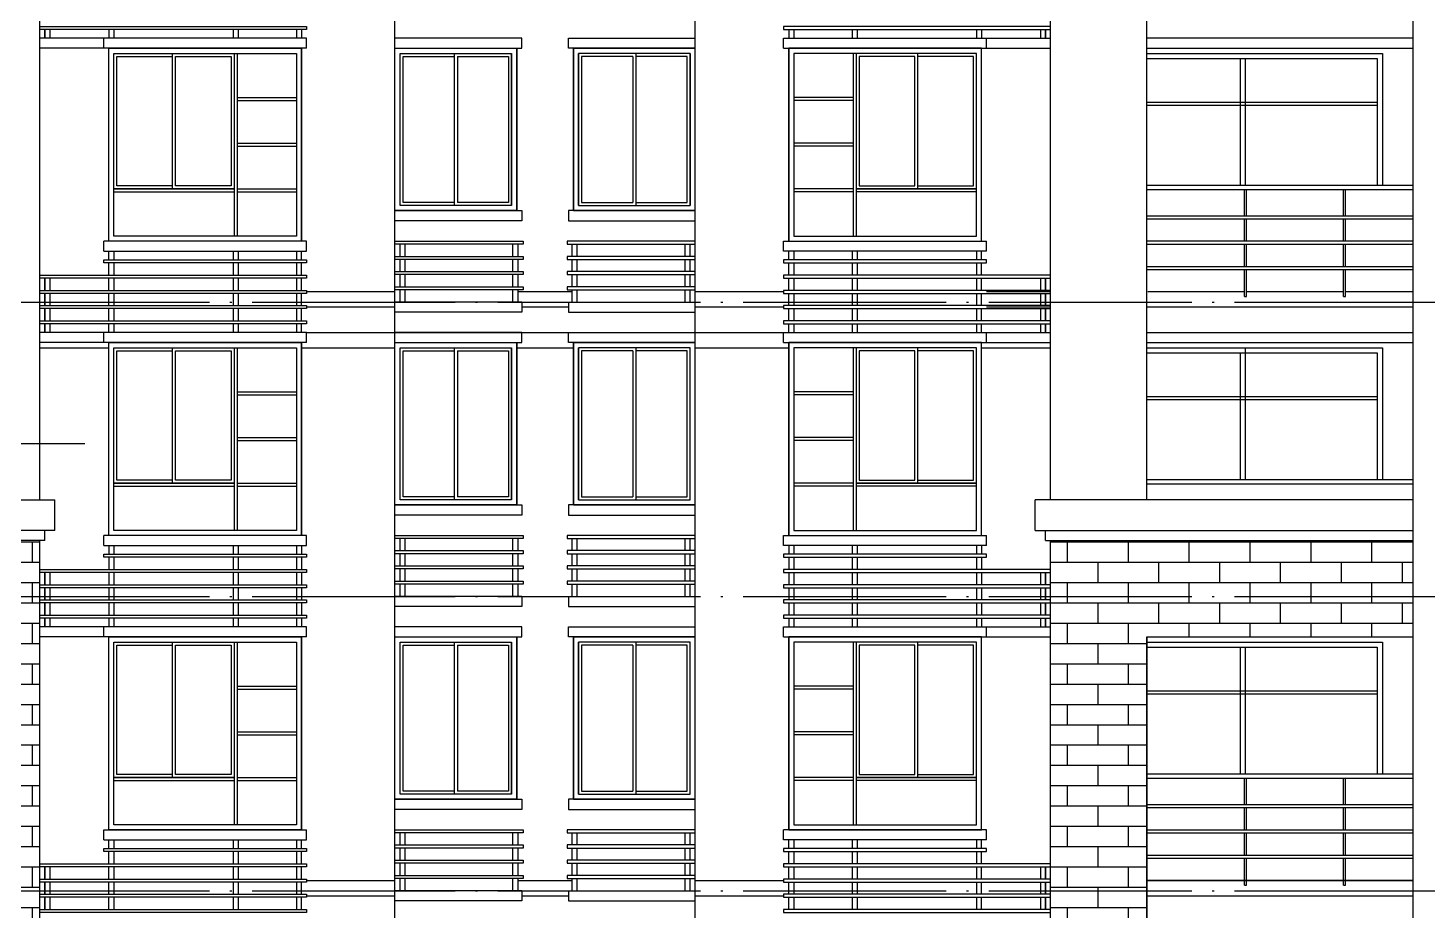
# Model space of a CAD drawing. Extents: x -726032 to 135930, y -151624 to 587044.
# Drawn here: x -499349 to -485553, y 301028 to 309728 of the extents above; entities that cross this region are included whole.
import ezdxf

# ---------------------------------------------------------------- set-up
doc = ezdxf.new("R2010")
doc.units = 0
doc.header["$LTSCALE"] = 1000
doc.header["$MEASUREMENT"] = 0
doc.linetypes.add('DOTE', pattern=[2.42, 2, -0.2, 0.02, -0.2])
doc.layers.get('0').update_dxf_attribs({"linetype": 'CONTINUOUS'})
for name, color, linetype in [('1', 140, 'CONTINUOUS'), ('DOTE', 8, 'DOTE'), ('WINDOW', 155, 'CONTINUOUS'), ('引线', 213, 'CONTINUOUS'), ('栏杆', 126, 'CONTINUOUS'), ('装饰线', 252, 'CONTINUOUS')]:
    doc.layers.add(name, color=color, linetype=linetype)
pattern_1 = [(0, (-503804.97, 166246.5), (0, 200.025), []), (90, (-503804.97, 166246.5), (-300, 200.025), [200.025, -200.025])]

msp = doc.modelspace()

# ---------------------------------------------------------------- hatches: boundary and pattern name
at = {"layer": '装饰线'}
h = msp.add_hatch(dxfattribs=at)
h.set_pattern_fill('AR-BRSTD', color=35, scale=75, style=0)
h.set_pattern_definition(pattern_1)
h.paths.add_polyline_path([(-506672.9, 304678.3), (-506672.9, 294978.3), (-505722.9, 294978.3), (-505722.9, 303728.3), (-503102.9, 303728.3), (-503102.9, 304678.3)])
h.paths.add_polyline_path([(-502802.9, 303728.3), (-500182.9, 303728.3), (-500182.9, 294978.3), (-499232.9, 294978.3), (-499232.9, 304678.3), (-502802.9, 304678.3)])
h = msp.add_hatch(dxfattribs=at)
h.set_pattern_fill('AR-BRSTD', color=35, scale=75, style=0)
h.set_pattern_definition(pattern_1)
h.paths.add_polyline_path([(-481832.9, 304678.3), (-481832.9, 294978.3), (-482782.9, 294978.3), (-482782.9, 303728.3), (-485402.9, 303728.3), (-485402.9, 304678.3)])
h.paths.add_polyline_path([(-485702.9, 303728.3), (-488322.9, 303728.3), (-488322.9, 294978.3), (-489272.9, 294978.3), (-489272.9, 304678.3), (-485702.9, 304678.3)])

# ---------------------------------------------------------------- linework, layer by layer
for p, q in [((-499232.9, 305078.3), (-499232.9, 334728.3)), ((-489272.9, 305078.3), (-489272.9, 334728.3)), ((-488322.9, 305078.3), (-488322.9, 332078.3)), ((-485702.9, 329828.3), (-485702.9, 294978.3)), ((-495732.9, 294978.3), (-495732.9, 328328.3)), ((-492772.9, 294978.3), (-492772.9, 328328.3)), ((-496602.9, 309628.3), (-499232.9, 309628.3)), ((-498602.9, 309528.3), (-498602.9, 309628.3)), ((-496602.9, 309528.3), (-496602.9, 309628.3)), ((-491902.9, 309628.3), (-489272.9, 309628.3)), ((-491902.9, 309528.3), (-491902.9, 309628.3)), ((-489902.9, 309528.3), (-489902.9, 309628.3)), ((-485702.9, 309628.3), (-488322.9, 309628.3)), ((-496602.9, 309528.3), (-499232.9, 309528.3)), ((-495732.9, 309528.3), (-494532.9, 309528.3)), ((-493972.9, 309528.3), (-492772.9, 309528.3)), ((-491902.9, 309528.3), (-489272.9, 309528.3)), ((-488322.9, 309528.3), (-485702.9, 309528.3)), ((-498602.9, 307528.3), (-498602.9, 307628.3)), ((-496602.9, 307628.3), (-498602.9, 307628.3)), ((-498602.9, 307528.3), (-496602.9, 307528.3)), ((-496602.9, 307528.3), (-496602.9, 307628.3)), ((-491902.9, 307628.3), (-489902.9, 307628.3)), ((-491902.9, 307528.3), (-491902.9, 307628.3)), ((-489902.9, 307528.3), (-491902.9, 307528.3)), ((-489902.9, 307528.3), (-489902.9, 307628.3)), ((-487359.9, 307128.3), (-488314.9, 307128.3)), ((-486384.9, 307128.3), (-487339.9, 307128.3)), ((-485702.9, 307128.3), (-486364.9, 307128.3)), ((-494482.9, 307028.3), (-495732.9, 307028.3)), ((-494482.9, 307028.3), (-494482.9, 306928.3)), ((-494022.9, 307028.3), (-494022.9, 306928.3)), ((-494022.9, 307028.3), (-492772.9, 307028.3)), ((-485702.9, 306978.3), (-488322.9, 306978.3)), ((-494482.9, 306928.3), (-495732.9, 306928.3)), ((-494022.9, 306928.3), (-492772.9, 306928.3)), ((-496602.9, 306728.3), (-499232.9, 306728.3)), ((-498602.9, 306628.3), (-498602.9, 306728.3)), ((-496602.9, 306628.3), (-496602.9, 306728.3)), ((-491902.9, 306728.3), (-489272.9, 306728.3)), ((-491902.9, 306628.3), (-491902.9, 306728.3)), ((-489902.9, 306628.3), (-489902.9, 306728.3)), ((-488322.9, 306728.3), (-485702.9, 306728.3)), ((-496602.9, 306628.3), (-499232.9, 306628.3)), ((-495732.9, 306628.3), (-494532.9, 306628.3)), ((-493972.9, 306628.3), (-492772.9, 306628.3)), ((-491902.9, 306628.3), (-489272.9, 306628.3)), ((-488322.9, 306628.3), (-485702.9, 306628.3)), ((-502802.9, 305078.3), (-499082.9, 305078.3)), ((-499082.9, 304778.3), (-499082.9, 305078.3)), ((-494532.9, 305028.3), (-495732.9, 305028.3)), ((-493972.9, 305028.3), (-492772.9, 305028.3)), ((-485702.9, 305078.3), (-489422.9, 305078.3)), ((-489422.9, 304778.3), (-489422.9, 305078.3)), ((-499082.9, 304778.3), (-502802.9, 304778.3)), ((-499182.9, 304678.3), (-499182.9, 304778.3)), ((-489422.9, 304778.3), (-485702.9, 304778.3)), ((-489322.9, 304678.3), (-489322.9, 304778.3)), ((-499182.9, 304678.3), (-502802.9, 304678.3)), ((-499232.9, 294978.3), (-499232.9, 304678.3)), ((-498602.9, 304628.3), (-498602.9, 304728.3)), ((-496602.9, 304728.3), (-498602.9, 304728.3)), ((-498602.9, 304628.3), (-496602.9, 304628.3)), ((-496602.9, 304628.3), (-496602.9, 304728.3)), ((-491902.9, 304728.3), (-489902.9, 304728.3)), ((-491902.9, 304628.3), (-491902.9, 304728.3)), ((-489902.9, 304628.3), (-491902.9, 304628.3)), ((-489902.9, 304628.3), (-489902.9, 304728.3)), ((-489322.9, 304678.3), (-485702.9, 304678.3)), ((-489272.9, 294978.3), (-489272.9, 304678.3)), ((-494482.9, 304128.3), (-495732.9, 304128.3)), ((-494482.9, 304128.3), (-494482.9, 304028.3)), ((-494022.9, 304128.3), (-494022.9, 304028.3)), ((-494022.9, 304128.3), (-492772.9, 304128.3)), ((-494482.9, 304028.3), (-495732.9, 304028.3)), ((-494022.9, 304028.3), (-492772.9, 304028.3)), ((-496602.9, 303828.3), (-499232.9, 303828.3)), ((-498602.9, 303728.3), (-498602.9, 303828.3)), ((-496602.9, 303728.3), (-496602.9, 303828.3)), ((-491902.9, 303728.3), (-491902.9, 303828.3)), ((-491902.9, 303828.3), (-489272.9, 303828.3)), ((-489902.9, 303728.3), (-489902.9, 303828.3)), ((-496602.9, 303728.3), (-499232.9, 303728.3)), ((-495732.9, 303728.3), (-494532.9, 303728.3)), ((-493972.9, 303728.3), (-492772.9, 303728.3)), ((-491902.9, 303728.3), (-489272.9, 303728.3)), ((-488322.9, 294978.3), (-488322.9, 303728.3)), ((-498602.9, 301728.3), (-498602.9, 301828.3)), ((-498602.9, 301828.3), (-496602.9, 301828.3)), ((-498602.9, 301728.3), (-496602.9, 301728.3)), ((-496602.9, 301728.3), (-496602.9, 301828.3)), ((-489902.9, 301828.3), (-491902.9, 301828.3)), ((-491902.9, 301728.3), (-491902.9, 301828.3)), ((-489902.9, 301728.3), (-491902.9, 301728.3)), ((-489902.9, 301728.3), (-489902.9, 301828.3)), ((-494482.9, 301228.3), (-495732.9, 301228.3)), ((-494482.9, 301228.3), (-494482.9, 301128.3)), ((-494022.9, 301228.3), (-494022.9, 301128.3)), ((-494022.9, 301228.3), (-492772.9, 301228.3)), ((-488322.9, 301178.3), (-485702.9, 301178.3)), ((-494482.9, 301128.3), (-495732.9, 301128.3)), ((-494022.9, 301128.3), (-492772.9, 301128.3))]:
    msp.add_line(p, q)
at = {"color": 253}
msp.add_line((-488322.9, 301328.3), (-485702.9, 301328.3), dxfattribs=at)
for points in [[(-495732.9, 309528.3), (-494482.9, 309528.3), (-494482.9, 309628.3), (-495732.9, 309628.3)], [(-492772.9, 309528.3), (-494022.9, 309528.3), (-494022.9, 309628.3), (-492772.9, 309628.3)], [(-495732.9, 307928.3), (-494482.9, 307928.3), (-494482.9, 307828.3), (-495732.9, 307828.3)], [(-492772.9, 307928.3), (-494022.9, 307928.3), (-494022.9, 307828.3), (-492772.9, 307828.3)], [(-495732.9, 306628.3), (-494482.9, 306628.3), (-494482.9, 306728.3), (-495732.9, 306728.3)], [(-492772.9, 306628.3), (-494022.9, 306628.3), (-494022.9, 306728.3), (-492772.9, 306728.3)], [(-495732.9, 305028.3), (-494482.9, 305028.3), (-494482.9, 304928.3), (-495732.9, 304928.3)], [(-492772.9, 305028.3), (-494022.9, 305028.3), (-494022.9, 304928.3), (-492772.9, 304928.3)], [(-495732.9, 303728.3), (-494482.9, 303728.3), (-494482.9, 303828.3), (-495732.9, 303828.3)], [(-492772.9, 303728.3), (-494022.9, 303728.3), (-494022.9, 303828.3), (-492772.9, 303828.3)], [(-488322.9, 303728.3), (-485702.9, 303728.3), (-485702.9, 301328.3), (-488322.9, 301328.3)], [(-495732.9, 302128.3), (-494482.9, 302128.3), (-494482.9, 302028.3), (-495732.9, 302028.3)], [(-492772.9, 302128.3), (-494022.9, 302128.3), (-494022.9, 302028.3), (-492772.9, 302028.3)]]:
    msp.add_lwpolyline(points)
at = {"color": 136}
msp.add_lwpolyline([(-488322.9, 294978.3), (-488322.9, 303728.3)], dxfattribs=at)
at = {"layer": '1', "color": 2}
msp.add_line((-488322.9, 303728.3), (-488322.9, 294978.3), dxfattribs=at)
at = {"layer": 'DOTE'}
for p, q in [((-516500.5, 307028.3), (-454540.3, 307028.3)), ((-516500.5, 304128.3), (-454540.3, 304128.3)), ((-516500.5, 301228.3), (-454540.3, 301228.3))]:
    msp.add_line(p, q, dxfattribs=at)
at = {"layer": 'WINDOW'}
for p, q in [((-498552.9, 307628.3), (-498552.9, 309528.3)), ((-497925.4, 308143.3), (-497925.4, 309478.3)), ((-497895.4, 308173.3), (-497895.4, 309448.3)), ((-497317.9, 309478.3), (-497317.9, 307678.3)), ((-497287.9, 309478.3), (-497287.9, 307678.3)), ((-496652.9, 307628.3), (-496652.9, 309528.3)), ((-495682.9, 307978.3), (-495682.9, 309478.3)), ((-495652.9, 308008.3), (-495652.9, 309448.3)), ((-495652.9, 309448.3), (-495147.9, 309448.3)), ((-495147.9, 309478.3), (-495147.9, 307978.3)), ((-495117.9, 309448.3), (-495117.9, 308008.3)), ((-494582.9, 307978.3), (-494582.9, 309478.3)), ((-494532.9, 307928.3), (-494532.9, 309528.3)), ((-493972.9, 307928.3), (-493972.9, 309528.3)), ((-493922.9, 307978.3), (-493922.9, 309478.3)), ((-493387.9, 309448.3), (-493387.9, 308008.3)), ((-493357.9, 309478.3), (-493357.9, 307978.3)), ((-492852.9, 309448.3), (-493357.9, 309448.3)), ((-492852.9, 308008.3), (-492852.9, 309448.3)), ((-492822.9, 309478.3), (-492822.9, 307978.3)), ((-491852.9, 307628.3), (-491852.9, 309528.3)), ((-491217.9, 309478.3), (-491217.9, 307678.3)), ((-491187.9, 309478.3), (-491187.9, 307678.3)), ((-490610.4, 308173.3), (-490610.4, 309448.3)), ((-490580.4, 308143.3), (-490580.4, 309478.3)), ((-489952.9, 307628.3), (-489952.9, 309528.3)), ((-488322.9, 309478.3), (-486002.9, 309478.3)), ((-486002.9, 309478.3), (-486002.9, 308178.3)), ((-488322.9, 309428.3), (-486052.9, 309428.3)), ((-487402.9, 309428.3), (-487402.9, 308178.3)), ((-487352.9, 308178.3), (-487352.9, 309428.3)), ((-486052.9, 309428.3), (-486052.9, 308178.3)), ((-497287.9, 309043.3), (-496702.9, 309043.3)), ((-491217.9, 309043.3), (-491802.9, 309043.3)), ((-497287.9, 309013.3), (-496702.9, 309013.3)), ((-491217.9, 309013.3), (-491802.9, 309013.3)), ((-486052.9, 308993.3), (-488322.9, 308993.3)), ((-486052.9, 308963.3), (-488322.9, 308963.3)), ((-497287.9, 308593.3), (-496702.9, 308593.3)), ((-497287.9, 308563.3), (-496702.9, 308563.3)), ((-491217.9, 308593.3), (-491802.9, 308593.3)), ((-491217.9, 308563.3), (-491802.9, 308563.3)), ((-498502.9, 308143.3), (-497317.9, 308143.3)), ((-498502.9, 308113.3), (-497317.9, 308113.3)), ((-497287.9, 308143.3), (-496702.9, 308143.3)), ((-497287.9, 308113.3), (-496702.9, 308113.3)), ((-491217.9, 308143.3), (-491802.9, 308143.3)), ((-491217.9, 308113.3), (-491802.9, 308113.3)), ((-490002.9, 308143.3), (-491187.9, 308143.3)), ((-490002.9, 308113.3), (-491187.9, 308113.3)), ((-495147.9, 308008.3), (-495652.9, 308008.3)), ((-493357.9, 308008.3), (-492852.9, 308008.3)), ((-498552.9, 304728.3), (-498552.9, 306628.3)), ((-497925.4, 305243.3), (-497925.4, 306578.3)), ((-497895.4, 305273.3), (-497895.4, 306548.3)), ((-497317.9, 306578.3), (-497317.9, 304778.3)), ((-497287.9, 306578.3), (-497287.9, 304778.3)), ((-496652.9, 304728.3), (-496652.9, 306628.3)), ((-495147.9, 306578.3), (-495147.9, 305078.3)), ((-495117.9, 306548.3), (-495117.9, 305108.3)), ((-494582.9, 305078.3), (-494582.9, 306578.3)), ((-494532.9, 305028.3), (-494532.9, 306628.3)), ((-493972.9, 305028.3), (-493972.9, 306628.3)), ((-493922.9, 305078.3), (-493922.9, 306578.3)), ((-493387.9, 306548.3), (-493387.9, 305108.3)), ((-493357.9, 306578.3), (-493357.9, 305078.3)), ((-491852.9, 304728.3), (-491852.9, 306628.3)), ((-491217.9, 306578.3), (-491217.9, 304778.3)), ((-491187.9, 306578.3), (-491187.9, 304778.3)), ((-490610.4, 305273.3), (-490610.4, 306548.3)), ((-490580.4, 305243.3), (-490580.4, 306578.3)), ((-489952.9, 304728.3), (-489952.9, 306628.3)), ((-488322.9, 306578.3), (-486002.9, 306578.3)), ((-487352.9, 305278.3), (-487352.9, 306578.3)), ((-486002.9, 306578.3), (-486002.9, 305278.3)), ((-488322.9, 306528.3), (-486052.9, 306528.3)), ((-487402.9, 306528.3), (-487402.9, 305278.3)), ((-486052.9, 306528.3), (-486052.9, 305278.3)), ((-497287.9, 306143.3), (-496702.9, 306143.3)), ((-491217.9, 306143.3), (-491802.9, 306143.3)), ((-497287.9, 306113.3), (-496702.9, 306113.3)), ((-491217.9, 306113.3), (-491802.9, 306113.3)), ((-486052.9, 306093.3), (-488322.9, 306093.3)), ((-486052.9, 306063.3), (-488322.9, 306063.3)), ((-497287.9, 305693.3), (-496702.9, 305693.3)), ((-497287.9, 305663.3), (-496702.9, 305663.3)), ((-491217.9, 305693.3), (-491802.9, 305693.3)), ((-491217.9, 305663.3), (-491802.9, 305663.3)), ((-498502.9, 305243.3), (-497317.9, 305243.3)), ((-498502.9, 305213.3), (-497317.9, 305213.3)), ((-497287.9, 305243.3), (-496702.9, 305243.3)), ((-497287.9, 305213.3), (-496702.9, 305213.3)), ((-491217.9, 305243.3), (-491802.9, 305243.3)), ((-491217.9, 305213.3), (-491802.9, 305213.3)), ((-490002.9, 305243.3), (-491187.9, 305243.3)), ((-490002.9, 305213.3), (-491187.9, 305213.3)), ((-498552.9, 301828.3), (-498552.9, 303728.3)), ((-497925.4, 302343.3), (-497925.4, 303678.3)), ((-497895.4, 302373.3), (-497895.4, 303648.3)), ((-497317.9, 303678.3), (-497317.9, 301878.3)), ((-497287.9, 303678.3), (-497287.9, 301878.3)), ((-496652.9, 301828.3), (-496652.9, 303728.3)), ((-495682.9, 302178.3), (-495682.9, 303678.3)), ((-495147.9, 303678.3), (-495147.9, 302178.3)), ((-495117.9, 303648.3), (-495117.9, 302208.3)), ((-494582.9, 302178.3), (-494582.9, 303678.3)), ((-494532.9, 302128.3), (-494532.9, 303728.3)), ((-493972.9, 302128.3), (-493972.9, 303728.3)), ((-493922.9, 302178.3), (-493922.9, 303678.3)), ((-493387.9, 303648.3), (-493387.9, 302208.3)), ((-493357.9, 303678.3), (-493357.9, 302178.3)), ((-492822.9, 302178.3), (-492822.9, 303678.3)), ((-491852.9, 301828.3), (-491852.9, 303728.3)), ((-491217.9, 303678.3), (-491217.9, 301878.3)), ((-491187.9, 303678.3), (-491187.9, 301878.3)), ((-490610.4, 302373.3), (-490610.4, 303648.3)), ((-490580.4, 302343.3), (-490580.4, 303678.3)), ((-489952.9, 301828.3), (-489952.9, 303728.3)), ((-488322.9, 303678.3), (-486002.9, 303678.3)), ((-486002.9, 303678.3), (-486002.9, 302378.3)), ((-488322.9, 303628.3), (-486052.9, 303628.3)), ((-487402.9, 303628.3), (-487402.9, 302378.3)), ((-487352.9, 302378.3), (-487352.9, 303628.3)), ((-486052.9, 303628.3), (-486052.9, 302378.3)), ((-497287.9, 303243.3), (-496702.9, 303243.3)), ((-491217.9, 303243.3), (-491802.9, 303243.3)), ((-497287.9, 303213.3), (-496702.9, 303213.3)), ((-491217.9, 303213.3), (-491802.9, 303213.3)), ((-486052.9, 303193.3), (-488322.9, 303193.3)), ((-486052.9, 303163.3), (-488322.9, 303163.3)), ((-497287.9, 302793.3), (-496702.9, 302793.3)), ((-497287.9, 302763.3), (-496702.9, 302763.3)), ((-491217.9, 302793.3), (-491802.9, 302793.3)), ((-491217.9, 302763.3), (-491802.9, 302763.3)), ((-498502.9, 302343.3), (-497317.9, 302343.3)), ((-498502.9, 302313.3), (-497317.9, 302313.3)), ((-497287.9, 302343.3), (-496702.9, 302343.3)), ((-497287.9, 302313.3), (-496702.9, 302313.3)), ((-491217.9, 302343.3), (-491802.9, 302343.3)), ((-491217.9, 302313.3), (-491802.9, 302313.3)), ((-490002.9, 302343.3), (-491187.9, 302343.3)), ((-490002.9, 302313.3), (-491187.9, 302313.3))]:
    msp.add_line(p, q, dxfattribs=at)
for points in [[(-498552.9, 309528.3), (-496652.9, 309528.3), (-496652.9, 307628.3), (-498552.9, 307628.3)], [(-498502.9, 309478.3), (-496702.9, 309478.3), (-496702.9, 307678.3), (-498502.9, 307678.3)], [(-498502.9, 309478.3), (-497317.9, 309478.3), (-497317.9, 308143.3), (-498502.9, 308143.3)], [(-495732.9, 309528.3), (-494532.9, 309528.3), (-494532.9, 307928.3), (-495732.9, 307928.3)], [(-495682.9, 309478.3), (-494582.9, 309478.3), (-494582.9, 307978.3), (-495682.9, 307978.3)], [(-492772.9, 309528.3), (-493972.9, 309528.3), (-493972.9, 307928.3), (-492772.9, 307928.3)], [(-492822.9, 309478.3), (-493922.9, 309478.3), (-493922.9, 307978.3), (-492822.9, 307978.3)], [(-489952.9, 309528.3), (-491852.9, 309528.3), (-491852.9, 307628.3), (-489952.9, 307628.3)], [(-490002.9, 309478.3), (-491802.9, 309478.3), (-491802.9, 307678.3), (-490002.9, 307678.3)], [(-490002.9, 309478.3), (-491187.9, 309478.3), (-491187.9, 308143.3), (-490002.9, 308143.3)], [(-498552.9, 306628.3), (-496652.9, 306628.3), (-496652.9, 304728.3), (-498552.9, 304728.3)], [(-498552.9, 306628.3), (-496652.9, 306628.3), (-496652.9, 304728.3), (-498552.9, 304728.3)], [(-498502.9, 306578.3), (-497317.9, 306578.3), (-497317.9, 305243.3), (-498502.9, 305243.3)], [(-498502.9, 306578.3), (-496702.9, 306578.3), (-496702.9, 304778.3), (-498502.9, 304778.3)], [(-495732.9, 306628.3), (-494532.9, 306628.3), (-494532.9, 305028.3), (-495732.9, 305028.3)], [(-495682.9, 306578.3), (-494582.9, 306578.3), (-494582.9, 305078.3), (-495682.9, 305078.3)], [(-492772.9, 306628.3), (-493972.9, 306628.3), (-493972.9, 305028.3), (-492772.9, 305028.3)], [(-492822.9, 306578.3), (-493922.9, 306578.3), (-493922.9, 305078.3), (-492822.9, 305078.3)], [(-489952.9, 306628.3), (-491852.9, 306628.3), (-491852.9, 304728.3), (-489952.9, 304728.3)], [(-489952.9, 306628.3), (-491852.9, 306628.3), (-491852.9, 304728.3), (-489952.9, 304728.3)], [(-490002.9, 306578.3), (-491802.9, 306578.3), (-491802.9, 304778.3), (-490002.9, 304778.3)], [(-490002.9, 306578.3), (-491187.9, 306578.3), (-491187.9, 305243.3), (-490002.9, 305243.3)], [(-498552.9, 303728.3), (-496652.9, 303728.3), (-496652.9, 301828.3), (-498552.9, 301828.3)], [(-498552.9, 303728.3), (-496652.9, 303728.3), (-496652.9, 301828.3), (-498552.9, 301828.3)], [(-498502.9, 303678.3), (-496702.9, 303678.3), (-496702.9, 301878.3), (-498502.9, 301878.3)], [(-498502.9, 303678.3), (-497317.9, 303678.3), (-497317.9, 302343.3), (-498502.9, 302343.3)], [(-495732.9, 303728.3), (-494532.9, 303728.3), (-494532.9, 302128.3), (-495732.9, 302128.3)], [(-495682.9, 303678.3), (-494582.9, 303678.3), (-494582.9, 302178.3), (-495682.9, 302178.3)], [(-492772.9, 303728.3), (-493972.9, 303728.3), (-493972.9, 302128.3), (-492772.9, 302128.3)], [(-492822.9, 303678.3), (-493922.9, 303678.3), (-493922.9, 302178.3), (-492822.9, 302178.3)], [(-489952.9, 303728.3), (-491852.9, 303728.3), (-491852.9, 301828.3), (-489952.9, 301828.3)], [(-489952.9, 303728.3), (-491852.9, 303728.3), (-491852.9, 301828.3), (-489952.9, 301828.3)], [(-490002.9, 303678.3), (-491802.9, 303678.3), (-491802.9, 301878.3), (-490002.9, 301878.3)], [(-490002.9, 303678.3), (-491187.9, 303678.3), (-491187.9, 302343.3), (-490002.9, 302343.3)]]:
    msp.add_lwpolyline(points, close=True, dxfattribs=at)
for points in [[(-497925.4, 308173.3), (-498472.9, 308173.3), (-498472.9, 309448.3), (-497925.4, 309448.3)], [(-497895.4, 309448.3), (-497347.9, 309448.3), (-497347.9, 308173.3), (-497895.4, 308173.3)], [(-495117.9, 309448.3), (-494612.9, 309448.3), (-494612.9, 308008.3), (-495117.9, 308008.3)], [(-493387.9, 309448.3), (-493892.9, 309448.3), (-493892.9, 308008.3), (-493387.9, 308008.3)], [(-490610.4, 309448.3), (-491157.9, 309448.3), (-491157.9, 308173.3), (-490610.4, 308173.3)], [(-490580.4, 308173.3), (-490032.9, 308173.3), (-490032.9, 309448.3), (-490580.4, 309448.3)], [(-497925.4, 305273.3), (-498472.9, 305273.3), (-498472.9, 306548.3), (-497925.4, 306548.3)], [(-497895.4, 306548.3), (-497347.9, 306548.3), (-497347.9, 305273.3), (-497895.4, 305273.3)], [(-495147.9, 305108.3), (-495652.9, 305108.3), (-495652.9, 306548.3), (-495147.9, 306548.3)], [(-495117.9, 306548.3), (-494612.9, 306548.3), (-494612.9, 305108.3), (-495117.9, 305108.3)], [(-493387.9, 306548.3), (-493892.9, 306548.3), (-493892.9, 305108.3), (-493387.9, 305108.3)], [(-493357.9, 305108.3), (-492852.9, 305108.3), (-492852.9, 306548.3), (-493357.9, 306548.3)], [(-490610.4, 306548.3), (-491157.9, 306548.3), (-491157.9, 305273.3), (-490610.4, 305273.3)], [(-490580.4, 305273.3), (-490032.9, 305273.3), (-490032.9, 306548.3), (-490580.4, 306548.3)], [(-497925.4, 302373.3), (-498472.9, 302373.3), (-498472.9, 303648.3), (-497925.4, 303648.3)], [(-497895.4, 303648.3), (-497347.9, 303648.3), (-497347.9, 302373.3), (-497895.4, 302373.3)], [(-495147.9, 302208.3), (-495652.9, 302208.3), (-495652.9, 303648.3), (-495147.9, 303648.3)], [(-495117.9, 303648.3), (-494612.9, 303648.3), (-494612.9, 302208.3), (-495117.9, 302208.3)], [(-493387.9, 303648.3), (-493892.9, 303648.3), (-493892.9, 302208.3), (-493387.9, 302208.3)], [(-493357.9, 302208.3), (-492852.9, 302208.3), (-492852.9, 303648.3), (-493357.9, 303648.3)], [(-490610.4, 303648.3), (-491157.9, 303648.3), (-491157.9, 302373.3), (-490610.4, 302373.3)], [(-490580.4, 302373.3), (-490032.9, 302373.3), (-490032.9, 303648.3), (-490580.4, 303648.3)]]:
    msp.add_lwpolyline(points, dxfattribs=at)
at = {"layer": '引线'}
msp.add_lwpolyline([(-499666.5, 304719.3), (-499666.5, 305635.4), (-498788.6, 305635.4)], dxfattribs=at)
at = {"layer": '栏杆'}
for p, q in [((-499182.9, 309713), (-499182.9, 309628.3)), ((-499182.9, 309628.3), (-499182.9, 309713)), ((-499132.9, 309713), (-499132.9, 309628.3)), ((-498552.9, 309713), (-498552.9, 309628.3)), ((-498502.9, 309713), (-498502.9, 309628.3)), ((-497327.9, 309713), (-497327.9, 309628.3)), ((-497277.9, 309713), (-497277.9, 309628.3)), ((-496702.9, 309713), (-496702.9, 309628.3)), ((-496652.9, 309713), (-496652.9, 309628.3)), ((-491852.9, 309713), (-491852.9, 309628.3)), ((-491802.9, 309713), (-491802.9, 309628.3)), ((-491227.9, 309713), (-491227.9, 309628.3)), ((-491177.9, 309713), (-491177.9, 309628.3)), ((-490002.9, 309713), (-490002.9, 309628.3)), ((-489952.9, 309713), (-489952.9, 309628.3)), ((-489372.9, 309713), (-489372.9, 309628.3)), ((-489322.9, 309713), (-489322.9, 309628.3)), ((-489322.9, 309628.3), (-489322.9, 309713)), ((-488322.9, 308178.3), (-485702.9, 308178.3)), ((-488322.9, 308138.3), (-485702.9, 308138.3)), ((-487359.9, 307878.3), (-487359.9, 308138.3)), ((-487339.9, 307878.3), (-487339.9, 308138.3)), ((-486384.9, 307878.3), (-486384.9, 308138.3)), ((-486364.9, 307878.3), (-486364.9, 308138.3)), ((-488322.9, 307878.3), (-485702.9, 307878.3)), ((-488322.9, 307848.3), (-485702.9, 307848.3)), ((-487359.9, 307628.3), (-487359.9, 307848.3)), ((-487339.9, 307628.3), (-487339.9, 307848.3)), ((-486384.9, 307628.3), (-486384.9, 307848.3)), ((-486364.9, 307628.3), (-486364.9, 307848.3)), ((-498552.9, 307443.6), (-498552.9, 307528.3)), ((-498502.9, 307528.3), (-498502.9, 307443.6)), ((-497327.9, 307528.3), (-497327.9, 307443.6)), ((-497277.9, 307528.3), (-497277.9, 307443.6)), ((-496702.9, 307528.3), (-496702.9, 307443.6)), ((-496652.9, 307443.6), (-496652.9, 307528.3)), ((-495682.9, 307478.3), (-495682.9, 307598.3)), ((-495632.9, 307478.3), (-495632.9, 307598.3)), ((-494570.1, 307478.3), (-494570.1, 307598.3)), ((-494520.1, 307478.3), (-494520.1, 307598.3)), ((-493985.7, 307478.3), (-493985.7, 307598.3)), ((-493935.7, 307478.3), (-493935.7, 307598.3)), ((-492872.9, 307478.3), (-492872.9, 307598.3)), ((-492822.9, 307478.3), (-492822.9, 307598.3)), ((-491852.9, 307443.6), (-491852.9, 307528.3)), ((-491802.9, 307528.3), (-491802.9, 307443.6)), ((-491227.9, 307528.3), (-491227.9, 307443.6)), ((-491177.9, 307528.3), (-491177.9, 307443.6)), ((-490002.9, 307528.3), (-490002.9, 307443.6)), ((-489952.9, 307443.6), (-489952.9, 307528.3)), ((-485702.9, 307628.3), (-488322.9, 307628.3)), ((-488322.9, 307598.3), (-485702.9, 307598.3)), ((-487359.9, 307378.3), (-487359.9, 307598.3)), ((-487339.9, 307378.3), (-487339.9, 307598.3)), ((-486384.9, 307378.3), (-486384.9, 307598.3)), ((-486364.9, 307378.3), (-486364.9, 307598.3)), ((-498552.9, 307293), (-498552.9, 307413)), ((-498502.9, 307413), (-498502.9, 307293)), ((-497327.9, 307413), (-497327.9, 307293)), ((-497277.9, 307413), (-497277.9, 307293)), ((-496702.9, 307413), (-496702.9, 307293)), ((-496652.9, 307293), (-496652.9, 307413)), ((-495682.9, 307328.3), (-495682.9, 307448.3)), ((-495632.9, 307328.3), (-495632.9, 307448.3)), ((-494570.1, 307328.3), (-494570.1, 307448.3)), ((-494520.1, 307328.3), (-494520.1, 307448.3)), ((-493985.7, 307328.3), (-493985.7, 307448.3)), ((-493935.7, 307328.3), (-493935.7, 307448.3)), ((-492872.9, 307328.3), (-492872.9, 307448.3)), ((-492822.9, 307328.3), (-492822.9, 307448.3)), ((-491852.9, 307293), (-491852.9, 307413)), ((-491802.9, 307413), (-491802.9, 307293)), ((-491227.9, 307413), (-491227.9, 307293)), ((-491177.9, 307413), (-491177.9, 307293)), ((-490002.9, 307413), (-490002.9, 307293)), ((-489952.9, 307293), (-489952.9, 307413)), ((-488322.9, 307378.3), (-485702.9, 307378.3)), ((-499182.9, 307263), (-499182.9, 307143)), ((-499182.9, 307143), (-499182.9, 307263)), ((-499132.9, 307263), (-499132.9, 307143)), ((-498552.9, 307143), (-498552.9, 307263)), ((-498502.9, 307263), (-498502.9, 307143)), ((-497327.9, 307263), (-497327.9, 307143)), ((-497277.9, 307263), (-497277.9, 307143)), ((-496702.9, 307263), (-496702.9, 307143)), ((-496652.9, 307143), (-496652.9, 307263)), ((-495682.9, 307178.3), (-495682.9, 307298.3)), ((-495632.9, 307178.3), (-495632.9, 307298.3)), ((-494570.1, 307178.3), (-494570.1, 307298.3)), ((-494520.1, 307178.3), (-494520.1, 307298.3)), ((-493985.7, 307178.3), (-493985.7, 307298.3)), ((-493935.7, 307178.3), (-493935.7, 307298.3)), ((-492872.9, 307178.3), (-492872.9, 307298.3)), ((-492822.9, 307178.3), (-492822.9, 307298.3)), ((-491852.9, 307143), (-491852.9, 307263)), ((-491802.9, 307263), (-491802.9, 307143)), ((-491227.9, 307263), (-491227.9, 307143)), ((-491177.9, 307263), (-491177.9, 307143)), ((-490002.9, 307263), (-490002.9, 307143)), ((-489952.9, 307143), (-489952.9, 307263)), ((-489372.9, 307263), (-489372.9, 307143)), ((-489322.9, 307263), (-489322.9, 307143)), ((-489322.9, 307143), (-489322.9, 307263)), ((-488322.9, 307348.3), (-485702.9, 307348.3)), ((-487359.9, 307082.8), (-487359.9, 307348.3)), ((-487339.9, 307082.8), (-487339.9, 307348.3)), ((-486384.9, 307082.8), (-486384.9, 307348.3)), ((-486364.9, 307082.8), (-486364.9, 307348.3)), ((-499182.9, 307113), (-499182.9, 306993)), ((-499182.9, 306993), (-499182.9, 307113)), ((-499132.9, 307113), (-499132.9, 306993)), ((-498552.9, 306993), (-498552.9, 307113)), ((-498502.9, 307113), (-498502.9, 306993)), ((-497327.9, 307113), (-497327.9, 306993)), ((-497277.9, 307113), (-497277.9, 306993)), ((-496702.9, 307113), (-496702.9, 306993)), ((-496652.9, 306993), (-496652.9, 307113)), ((-495682.9, 307028.3), (-495682.9, 307148.3)), ((-495632.9, 307028.3), (-495632.9, 307148.3)), ((-494570.1, 307028.3), (-494570.1, 307148.3)), ((-494520.1, 307028.3), (-494520.1, 307148.3)), ((-493985.7, 307028.3), (-493985.7, 307148.3)), ((-493935.7, 307028.3), (-493935.7, 307148.3)), ((-492872.9, 307028.3), (-492872.9, 307148.3)), ((-492822.9, 307028.3), (-492822.9, 307148.3)), ((-491852.9, 306993), (-491852.9, 307113)), ((-491802.9, 307113), (-491802.9, 306993)), ((-491227.9, 307113), (-491227.9, 306993)), ((-491177.9, 307113), (-491177.9, 306993)), ((-490002.9, 307113), (-490002.9, 306993)), ((-489952.9, 306993), (-489952.9, 307113)), ((-489372.9, 307113), (-489372.9, 306993)), ((-489322.9, 307113), (-489322.9, 306993)), ((-489322.9, 306993), (-489322.9, 307113)), ((-499182.9, 306963), (-499182.9, 306843)), ((-499182.9, 306843), (-499182.9, 306963)), ((-499132.9, 306963), (-499132.9, 306843)), ((-498552.9, 306843), (-498552.9, 306963)), ((-498502.9, 306963), (-498502.9, 306843)), ((-497327.9, 306963), (-497327.9, 306843)), ((-497277.9, 306963), (-497277.9, 306843)), ((-496702.9, 306963), (-496702.9, 306843)), ((-496652.9, 306843), (-496652.9, 306963)), ((-491852.9, 306843), (-491852.9, 306963)), ((-491802.9, 306963), (-491802.9, 306843)), ((-491227.9, 306963), (-491227.9, 306843)), ((-491177.9, 306963), (-491177.9, 306843)), ((-490002.9, 306963), (-490002.9, 306843)), ((-489952.9, 306843), (-489952.9, 306963)), ((-489372.9, 306963), (-489372.9, 306843)), ((-489322.9, 306963), (-489322.9, 306843)), ((-489322.9, 306843), (-489322.9, 306963)), ((-487359.9, 307082.8), (-487339.9, 307082.8)), ((-486384.9, 307082.8), (-486364.9, 307082.8)), ((-499182.9, 306813), (-499182.9, 306728.3)), ((-499182.9, 306728.3), (-499182.9, 306813)), ((-499132.9, 306813), (-499132.9, 306728.3)), ((-498552.9, 306728.3), (-498552.9, 306813)), ((-498502.9, 306813), (-498502.9, 306728.3)), ((-497327.9, 306813), (-497327.9, 306728.3)), ((-497277.9, 306813), (-497277.9, 306728.3)), ((-496702.9, 306813), (-496702.9, 306728.3)), ((-496652.9, 306728.3), (-496652.9, 306813)), ((-491852.9, 306728.3), (-491852.9, 306813)), ((-491802.9, 306813), (-491802.9, 306728.3)), ((-491227.9, 306813), (-491227.9, 306728.3)), ((-491177.9, 306813), (-491177.9, 306728.3)), ((-490002.9, 306813), (-490002.9, 306728.3)), ((-489952.9, 306728.3), (-489952.9, 306813)), ((-489372.9, 306813), (-489372.9, 306728.3)), ((-489322.9, 306813), (-489322.9, 306728.3)), ((-489322.9, 306728.3), (-489322.9, 306813)), ((-488322.9, 305278.3), (-485702.9, 305278.3)), ((-488322.9, 305238.3), (-485702.9, 305238.3)), ((-498552.9, 304628.3), (-498552.9, 304543.6)), ((-498502.9, 304628.3), (-498502.9, 304543.6)), ((-497327.9, 304628.3), (-497327.9, 304543.6)), ((-497277.9, 304628.3), (-497277.9, 304543.6)), ((-496702.9, 304628.3), (-496702.9, 304543.6)), ((-496652.9, 304628.3), (-496652.9, 304543.6)), ((-495682.9, 304578.3), (-495682.9, 304698.3)), ((-495632.9, 304578.3), (-495632.9, 304698.3)), ((-494570.1, 304578.3), (-494570.1, 304698.3)), ((-494520.1, 304578.3), (-494520.1, 304698.3)), ((-493985.7, 304578.3), (-493985.7, 304698.3)), ((-493935.7, 304578.3), (-493935.7, 304698.3)), ((-492872.9, 304578.3), (-492872.9, 304698.3)), ((-492822.9, 304578.3), (-492822.9, 304698.3)), ((-491852.9, 304628.3), (-491852.9, 304543.6)), ((-491802.9, 304628.3), (-491802.9, 304543.6)), ((-491227.9, 304628.3), (-491227.9, 304543.6)), ((-491177.9, 304628.3), (-491177.9, 304543.6)), ((-490002.9, 304628.3), (-490002.9, 304543.6)), ((-489952.9, 304628.3), (-489952.9, 304543.6)), ((-498552.9, 304513), (-498552.9, 304393)), ((-498502.9, 304513), (-498502.9, 304393)), ((-497327.9, 304513), (-497327.9, 304393)), ((-497277.9, 304513), (-497277.9, 304393)), ((-496702.9, 304513), (-496702.9, 304393)), ((-496652.9, 304513), (-496652.9, 304393)), ((-495682.9, 304428.3), (-495682.9, 304548.3)), ((-495632.9, 304428.3), (-495632.9, 304548.3)), ((-494570.1, 304428.3), (-494570.1, 304548.3)), ((-494520.1, 304428.3), (-494520.1, 304548.3)), ((-493985.7, 304428.3), (-493985.7, 304548.3)), ((-493935.7, 304428.3), (-493935.7, 304548.3)), ((-492872.9, 304428.3), (-492872.9, 304548.3)), ((-492822.9, 304428.3), (-492822.9, 304548.3)), ((-491852.9, 304513), (-491852.9, 304393)), ((-491802.9, 304513), (-491802.9, 304393)), ((-491227.9, 304513), (-491227.9, 304393)), ((-491177.9, 304513), (-491177.9, 304393)), ((-490002.9, 304513), (-490002.9, 304393)), ((-489952.9, 304513), (-489952.9, 304393)), ((-499182.9, 304363), (-499182.9, 304243)), ((-499182.9, 304243), (-499182.9, 304363)), ((-499132.9, 304363), (-499132.9, 304243)), ((-498552.9, 304363), (-498552.9, 304243)), ((-498502.9, 304363), (-498502.9, 304243)), ((-497327.9, 304363), (-497327.9, 304243)), ((-497277.9, 304363), (-497277.9, 304243)), ((-496702.9, 304363), (-496702.9, 304243)), ((-496652.9, 304363), (-496652.9, 304243)), ((-495682.9, 304278.3), (-495682.9, 304398.3)), ((-495632.9, 304278.3), (-495632.9, 304398.3)), ((-494570.1, 304278.3), (-494570.1, 304398.3)), ((-494520.1, 304278.3), (-494520.1, 304398.3)), ((-493985.7, 304278.3), (-493985.7, 304398.3)), ((-493935.7, 304278.3), (-493935.7, 304398.3)), ((-492872.9, 304278.3), (-492872.9, 304398.3)), ((-492822.9, 304278.3), (-492822.9, 304398.3)), ((-491852.9, 304363), (-491852.9, 304243)), ((-491802.9, 304363), (-491802.9, 304243)), ((-491227.9, 304363), (-491227.9, 304243)), ((-491177.9, 304363), (-491177.9, 304243)), ((-490002.9, 304363), (-490002.9, 304243)), ((-489952.9, 304363), (-489952.9, 304243)), ((-489372.9, 304363), (-489372.9, 304243)), ((-489322.9, 304363), (-489322.9, 304243)), ((-489322.9, 304243), (-489322.9, 304363)), ((-499182.9, 304213), (-499182.9, 304093)), ((-499182.9, 304093), (-499182.9, 304213)), ((-499132.9, 304213), (-499132.9, 304093)), ((-498552.9, 304213), (-498552.9, 304093)), ((-498502.9, 304213), (-498502.9, 304093)), ((-497327.9, 304213), (-497327.9, 304093)), ((-497277.9, 304213), (-497277.9, 304093)), ((-496702.9, 304213), (-496702.9, 304093)), ((-496652.9, 304213), (-496652.9, 304093)), ((-495682.9, 304128.3), (-495682.9, 304248.3)), ((-495632.9, 304128.3), (-495632.9, 304248.3)), ((-494570.1, 304128.3), (-494570.1, 304248.3)), ((-494520.1, 304128.3), (-494520.1, 304248.3)), ((-493985.7, 304128.3), (-493985.7, 304248.3)), ((-493935.7, 304128.3), (-493935.7, 304248.3)), ((-492872.9, 304128.3), (-492872.9, 304248.3)), ((-492822.9, 304128.3), (-492822.9, 304248.3)), ((-491852.9, 304213), (-491852.9, 304093)), ((-491802.9, 304213), (-491802.9, 304093)), ((-491227.9, 304213), (-491227.9, 304093)), ((-491177.9, 304213), (-491177.9, 304093)), ((-490002.9, 304213), (-490002.9, 304093)), ((-489952.9, 304213), (-489952.9, 304093)), ((-489372.9, 304213), (-489372.9, 304093)), ((-489322.9, 304213), (-489322.9, 304093)), ((-489322.9, 304093), (-489322.9, 304213)), ((-499182.9, 304063), (-499182.9, 303943)), ((-499182.9, 303943), (-499182.9, 304063)), ((-499132.9, 304063), (-499132.9, 303943)), ((-498552.9, 304063), (-498552.9, 303943)), ((-498502.9, 304063), (-498502.9, 303943)), ((-497327.9, 304063), (-497327.9, 303943)), ((-497277.9, 304063), (-497277.9, 303943)), ((-496702.9, 304063), (-496702.9, 303943)), ((-496652.9, 304063), (-496652.9, 303943)), ((-491852.9, 304063), (-491852.9, 303943)), ((-491802.9, 304063), (-491802.9, 303943)), ((-491227.9, 304063), (-491227.9, 303943)), ((-491177.9, 304063), (-491177.9, 303943)), ((-490002.9, 304063), (-490002.9, 303943)), ((-489952.9, 304063), (-489952.9, 303943)), ((-489372.9, 304063), (-489372.9, 303943)), ((-489322.9, 304063), (-489322.9, 303943)), ((-489322.9, 303943), (-489322.9, 304063)), ((-499182.9, 303913), (-499182.9, 303828.3)), ((-499182.9, 303828.3), (-499182.9, 303913)), ((-499132.9, 303913), (-499132.9, 303828.3)), ((-498552.9, 303913), (-498552.9, 303828.3)), ((-498502.9, 303913), (-498502.9, 303828.3)), ((-497327.9, 303913), (-497327.9, 303828.3)), ((-497277.9, 303913), (-497277.9, 303828.3)), ((-496702.9, 303913), (-496702.9, 303828.3)), ((-496652.9, 303913), (-496652.9, 303828.3)), ((-491852.9, 303913), (-491852.9, 303828.3)), ((-491802.9, 303913), (-491802.9, 303828.3)), ((-491227.9, 303913), (-491227.9, 303828.3)), ((-491177.9, 303913), (-491177.9, 303828.3)), ((-490002.9, 303913), (-490002.9, 303828.3)), ((-489952.9, 303913), (-489952.9, 303828.3)), ((-489372.9, 303913), (-489372.9, 303828.3)), ((-489322.9, 303913), (-489322.9, 303828.3)), ((-489322.9, 303828.3), (-489322.9, 303913)), ((-488322.9, 302378.3), (-485702.9, 302378.3)), ((-488322.9, 302338.3), (-485702.9, 302338.3)), ((-487359.9, 302078.3), (-487359.9, 302338.3)), ((-487339.9, 302078.3), (-487339.9, 302338.3)), ((-486384.9, 302078.3), (-486384.9, 302338.3)), ((-486364.9, 302078.3), (-486364.9, 302338.3)), ((-488322.9, 302078.3), (-485702.9, 302078.3)), ((-488322.9, 302048.3), (-485702.9, 302048.3)), ((-487359.9, 301828.3), (-487359.9, 302048.3)), ((-487339.9, 301828.3), (-487339.9, 302048.3)), ((-486384.9, 301828.3), (-486384.9, 302048.3)), ((-486364.9, 301828.3), (-486364.9, 302048.3)), ((-498552.9, 301643.6), (-498552.9, 301728.3)), ((-498502.9, 301728.3), (-498502.9, 301643.6)), ((-497327.9, 301728.3), (-497327.9, 301643.6)), ((-497277.9, 301728.3), (-497277.9, 301643.6)), ((-496702.9, 301728.3), (-496702.9, 301643.6)), ((-496652.9, 301643.6), (-496652.9, 301728.3)), ((-495682.9, 301678.3), (-495682.9, 301798.3)), ((-495632.9, 301678.3), (-495632.9, 301798.3)), ((-494570.1, 301678.3), (-494570.1, 301798.3)), ((-494520.1, 301678.3), (-494520.1, 301798.3)), ((-493985.7, 301678.3), (-493985.7, 301798.3)), ((-493935.7, 301678.3), (-493935.7, 301798.3)), ((-492872.9, 301678.3), (-492872.9, 301798.3)), ((-492822.9, 301678.3), (-492822.9, 301798.3)), ((-491852.9, 301643.6), (-491852.9, 301728.3)), ((-491802.9, 301728.3), (-491802.9, 301643.6)), ((-491227.9, 301728.3), (-491227.9, 301643.6)), ((-491177.9, 301728.3), (-491177.9, 301643.6)), ((-490002.9, 301728.3), (-490002.9, 301643.6)), ((-489952.9, 301643.6), (-489952.9, 301728.3)), ((-488322.9, 301828.3), (-485702.9, 301828.3)), ((-488322.9, 301798.3), (-485702.9, 301798.3)), ((-487359.9, 301578.3), (-487359.9, 301798.3)), ((-487339.9, 301578.3), (-487339.9, 301798.3)), ((-486384.9, 301578.3), (-486384.9, 301798.3)), ((-486364.9, 301578.3), (-486364.9, 301798.3)), ((-498552.9, 301493), (-498552.9, 301613)), ((-498502.9, 301613), (-498502.9, 301493)), ((-497327.9, 301613), (-497327.9, 301493)), ((-497277.9, 301613), (-497277.9, 301493)), ((-496702.9, 301613), (-496702.9, 301493)), ((-496652.9, 301493), (-496652.9, 301613)), ((-495682.9, 301528.3), (-495682.9, 301648.3)), ((-495632.9, 301528.3), (-495632.9, 301648.3)), ((-494570.1, 301528.3), (-494570.1, 301648.3)), ((-494520.1, 301528.3), (-494520.1, 301648.3)), ((-493985.7, 301528.3), (-493985.7, 301648.3)), ((-493935.7, 301528.3), (-493935.7, 301648.3)), ((-492872.9, 301528.3), (-492872.9, 301648.3)), ((-492822.9, 301528.3), (-492822.9, 301648.3)), ((-491852.9, 301493), (-491852.9, 301613)), ((-491802.9, 301613), (-491802.9, 301493)), ((-491227.9, 301613), (-491227.9, 301493)), ((-491177.9, 301613), (-491177.9, 301493)), ((-490002.9, 301613), (-490002.9, 301493)), ((-489952.9, 301493), (-489952.9, 301613)), ((-488322.9, 301578.3), (-485702.9, 301578.3)), ((-499182.9, 301463), (-499182.9, 301343)), ((-499182.9, 301343), (-499182.9, 301463)), ((-499132.9, 301463), (-499132.9, 301343)), ((-498552.9, 301343), (-498552.9, 301463)), ((-498502.9, 301463), (-498502.9, 301343)), ((-497327.9, 301463), (-497327.9, 301343)), ((-497277.9, 301463), (-497277.9, 301343)), ((-496702.9, 301463), (-496702.9, 301343)), ((-496652.9, 301343), (-496652.9, 301463)), ((-495682.9, 301378.3), (-495682.9, 301498.3)), ((-495632.9, 301378.3), (-495632.9, 301498.3)), ((-494570.1, 301378.3), (-494570.1, 301498.3)), ((-494520.1, 301378.3), (-494520.1, 301498.3)), ((-493985.7, 301378.3), (-493985.7, 301498.3)), ((-493935.7, 301378.3), (-493935.7, 301498.3)), ((-492872.9, 301378.3), (-492872.9, 301498.3)), ((-492822.9, 301378.3), (-492822.9, 301498.3)), ((-491852.9, 301343), (-491852.9, 301463)), ((-491802.9, 301463), (-491802.9, 301343)), ((-491227.9, 301463), (-491227.9, 301343)), ((-491177.9, 301463), (-491177.9, 301343)), ((-490002.9, 301463), (-490002.9, 301343)), ((-489952.9, 301343), (-489952.9, 301463)), ((-489372.9, 301463), (-489372.9, 301343)), ((-489322.9, 301463), (-489322.9, 301343)), ((-489322.9, 301343), (-489322.9, 301463)), ((-488322.9, 301548.3), (-485702.9, 301548.3)), ((-487359.9, 301282.8), (-487359.9, 301548.3)), ((-487339.9, 301282.8), (-487339.9, 301548.3)), ((-486384.9, 301282.8), (-486384.9, 301548.3)), ((-486364.9, 301282.8), (-486364.9, 301548.3)), ((-499182.9, 301313), (-499182.9, 301193)), ((-499182.9, 301193), (-499182.9, 301313)), ((-499132.9, 301313), (-499132.9, 301193)), ((-498552.9, 301193), (-498552.9, 301313)), ((-498502.9, 301313), (-498502.9, 301193)), ((-497327.9, 301313), (-497327.9, 301193)), ((-497277.9, 301313), (-497277.9, 301193)), ((-496702.9, 301313), (-496702.9, 301193)), ((-496652.9, 301193), (-496652.9, 301313)), ((-495682.9, 301228.3), (-495682.9, 301348.3)), ((-495632.9, 301228.3), (-495632.9, 301348.3)), ((-494570.1, 301228.3), (-494570.1, 301348.3)), ((-494520.1, 301228.3), (-494520.1, 301348.3)), ((-493985.7, 301228.3), (-493985.7, 301348.3)), ((-493935.7, 301228.3), (-493935.7, 301348.3)), ((-492872.9, 301228.3), (-492872.9, 301348.3)), ((-492822.9, 301228.3), (-492822.9, 301348.3)), ((-491852.9, 301193), (-491852.9, 301313)), ((-491802.9, 301313), (-491802.9, 301193)), ((-491227.9, 301313), (-491227.9, 301193)), ((-491177.9, 301313), (-491177.9, 301193)), ((-490002.9, 301313), (-490002.9, 301193)), ((-489952.9, 301193), (-489952.9, 301313)), ((-489372.9, 301313), (-489372.9, 301193)), ((-489322.9, 301313), (-489322.9, 301193)), ((-489322.9, 301193), (-489322.9, 301313)), ((-487359.9, 301282.8), (-487339.9, 301282.8)), ((-486384.9, 301282.8), (-486364.9, 301282.8)), ((-499182.9, 301163), (-499182.9, 301043)), ((-499182.9, 301043), (-499182.9, 301163)), ((-499132.9, 301163), (-499132.9, 301043)), ((-498552.9, 301043), (-498552.9, 301163)), ((-498502.9, 301163), (-498502.9, 301043)), ((-497327.9, 301163), (-497327.9, 301043)), ((-497277.9, 301163), (-497277.9, 301043)), ((-496702.9, 301163), (-496702.9, 301043)), ((-496652.9, 301043), (-496652.9, 301163)), ((-491852.9, 301043), (-491852.9, 301163)), ((-491802.9, 301163), (-491802.9, 301043)), ((-491227.9, 301163), (-491227.9, 301043)), ((-491177.9, 301163), (-491177.9, 301043)), ((-490002.9, 301163), (-490002.9, 301043)), ((-489952.9, 301043), (-489952.9, 301163)), ((-489372.9, 301163), (-489372.9, 301043)), ((-489322.9, 301163), (-489322.9, 301043)), ((-489322.9, 301043), (-489322.9, 301163))]:
    msp.add_line(p, q, dxfattribs=at)
for points in [[(-499232.9, 309743), (-496602.9, 309743), (-496602.9, 309713), (-499232.9, 309713)], [(-489272.9, 309743), (-491902.9, 309743), (-491902.9, 309713), (-489272.9, 309713)], [(-498602.9, 307443), (-496602.9, 307443), (-496602.9, 307413), (-498602.9, 307413)], [(-489902.9, 307443), (-491902.9, 307443), (-491902.9, 307413), (-489902.9, 307413)], [(-499232.9, 307293), (-496602.9, 307293), (-496602.9, 307263), (-499232.9, 307263)], [(-489272.9, 307293), (-491902.9, 307293), (-491902.9, 307263), (-489272.9, 307263)], [(-499232.9, 307143), (-496602.9, 307143), (-496602.9, 307113), (-499232.9, 307113)], [(-489272.9, 307143), (-491902.9, 307143), (-491902.9, 307113), (-489272.9, 307113)], [(-499232.9, 306993), (-496602.9, 306993), (-496602.9, 306963), (-499232.9, 306963)], [(-489272.9, 306993), (-491902.9, 306993), (-491902.9, 306963), (-489272.9, 306963)], [(-499232.9, 306843), (-496602.9, 306843), (-496602.9, 306813), (-499232.9, 306813)], [(-489272.9, 306843), (-491902.9, 306843), (-491902.9, 306813), (-489272.9, 306813)], [(-498602.9, 304543), (-496602.9, 304543), (-496602.9, 304513), (-498602.9, 304513)], [(-489902.9, 304543), (-491902.9, 304543), (-491902.9, 304513), (-489902.9, 304513)], [(-499232.9, 304393), (-496602.9, 304393), (-496602.9, 304363), (-499232.9, 304363)], [(-489272.9, 304393), (-491902.9, 304393), (-491902.9, 304363), (-489272.9, 304363)], [(-499232.9, 304243), (-496602.9, 304243), (-496602.9, 304213), (-499232.9, 304213)], [(-489272.9, 304243), (-491902.9, 304243), (-491902.9, 304213), (-489272.9, 304213)], [(-499232.9, 304093), (-496602.9, 304093), (-496602.9, 304063), (-499232.9, 304063)], [(-489272.9, 304093), (-491902.9, 304093), (-491902.9, 304063), (-489272.9, 304063)], [(-499232.9, 303943), (-496602.9, 303943), (-496602.9, 303913), (-499232.9, 303913)], [(-489272.9, 303943), (-491902.9, 303943), (-491902.9, 303913), (-489272.9, 303913)], [(-498602.9, 301643), (-496602.9, 301643), (-496602.9, 301613), (-498602.9, 301613)], [(-489902.9, 301643), (-491902.9, 301643), (-491902.9, 301613), (-489902.9, 301613)], [(-499232.9, 301493), (-496602.9, 301493), (-496602.9, 301463), (-499232.9, 301463)], [(-489272.9, 301493), (-491902.9, 301493), (-491902.9, 301463), (-489272.9, 301463)], [(-499232.9, 301343), (-496602.9, 301343), (-496602.9, 301313), (-499232.9, 301313)], [(-489272.9, 301343), (-491902.9, 301343), (-491902.9, 301313), (-489272.9, 301313)], [(-499232.9, 301193), (-496602.9, 301193), (-496602.9, 301163), (-499232.9, 301163)], [(-489272.9, 301193), (-491902.9, 301193), (-491902.9, 301163), (-489272.9, 301163)], [(-499232.9, 301043), (-496602.9, 301043), (-496602.9, 301013), (-499232.9, 301013)], [(-489272.9, 301043), (-491902.9, 301043), (-491902.9, 301013), (-489272.9, 301013)]]:
    msp.add_lwpolyline(points, close=True, dxfattribs=at)
for points in [[(-495732.9, 307628.3), (-494470.1, 307628.3), (-494470.1, 307598.3), (-495732.9, 307598.3)], [(-492772.9, 307628.3), (-494035.7, 307628.3), (-494035.7, 307598.3), (-492772.9, 307598.3)], [(-495732.9, 307478.3), (-494470.1, 307478.3), (-494470.1, 307448.3), (-495732.9, 307448.3)], [(-492772.9, 307478.3), (-494035.7, 307478.3), (-494035.7, 307448.3), (-492772.9, 307448.3)], [(-495732.9, 307328.3), (-494470.1, 307328.3), (-494470.1, 307298.3), (-495732.9, 307298.3)], [(-492772.9, 307328.3), (-494035.7, 307328.3), (-494035.7, 307298.3), (-492772.9, 307298.3)], [(-495732.9, 307178.3), (-494470.1, 307178.3), (-494470.1, 307148.3), (-495732.9, 307148.3)], [(-492772.9, 307178.3), (-494035.7, 307178.3), (-494035.7, 307148.3), (-492772.9, 307148.3)], [(-495732.9, 304728.3), (-494470.1, 304728.3), (-494470.1, 304698.3), (-495732.9, 304698.3)], [(-492772.9, 304728.3), (-494035.7, 304728.3), (-494035.7, 304698.3), (-492772.9, 304698.3)], [(-495732.9, 304578.3), (-494470.1, 304578.3), (-494470.1, 304548.3), (-495732.9, 304548.3)], [(-492772.9, 304578.3), (-494035.7, 304578.3), (-494035.7, 304548.3), (-492772.9, 304548.3)], [(-495732.9, 304428.3), (-494470.1, 304428.3), (-494470.1, 304398.3), (-495732.9, 304398.3)], [(-492772.9, 304428.3), (-494035.7, 304428.3), (-494035.7, 304398.3), (-492772.9, 304398.3)], [(-495732.9, 304278.3), (-494470.1, 304278.3), (-494470.1, 304248.3), (-495732.9, 304248.3)], [(-492772.9, 304278.3), (-494035.7, 304278.3), (-494035.7, 304248.3), (-492772.9, 304248.3)], [(-495732.9, 301828.3), (-494470.1, 301828.3), (-494470.1, 301798.3), (-495732.9, 301798.3)], [(-492772.9, 301828.3), (-494035.7, 301828.3), (-494035.7, 301798.3), (-492772.9, 301798.3)], [(-495732.9, 301678.3), (-494470.1, 301678.3), (-494470.1, 301648.3), (-495732.9, 301648.3)], [(-492772.9, 301678.3), (-494035.7, 301678.3), (-494035.7, 301648.3), (-492772.9, 301648.3)], [(-495732.9, 301528.3), (-494470.1, 301528.3), (-494470.1, 301498.3), (-495732.9, 301498.3)], [(-492772.9, 301528.3), (-494035.7, 301528.3), (-494035.7, 301498.3), (-492772.9, 301498.3)], [(-495732.9, 301378.3), (-494470.1, 301378.3), (-494470.1, 301348.3), (-495732.9, 301348.3)], [(-492772.9, 301378.3), (-494035.7, 301378.3), (-494035.7, 301348.3), (-492772.9, 301348.3)]]:
    msp.add_lwpolyline(points, dxfattribs=at)
at = {"layer": '装饰线'}
for p, q in [((-495732.9, 307128.3), (-496602.9, 307128.3)), ((-493985.7, 307128.3), (-494520.1, 307128.3)), ((-491902.9, 307128.3), (-492772.9, 307128.3)), ((-489272.9, 307128.3), (-489902.9, 307128.3)), ((-495732.9, 306978.3), (-496602.9, 306978.3)), ((-494022.9, 306978.3), (-494482.9, 306978.3)), ((-491902.9, 306978.3), (-492772.9, 306978.3)), ((-489272.9, 306978.3), (-489902.9, 306978.3)), ((-496602.9, 306728.3), (-491902.9, 306728.3)), ((-489902.9, 306728.3), (-489272.9, 306728.3)), ((-499232.9, 306578.3), (-498552.9, 306578.3)), ((-496652.9, 306578.3), (-495732.9, 306578.3)), ((-494532.9, 306578.3), (-493972.9, 306578.3)), ((-492772.9, 306578.3), (-491852.9, 306578.3)), ((-489952.9, 306578.3), (-489272.9, 306578.3)), ((-496602.9, 301328.3), (-495732.9, 301328.3)), ((-494520.1, 301328.3), (-493985.7, 301328.3)), ((-492772.9, 301328.3), (-491902.9, 301328.3)), ((-496602.9, 301178.3), (-495732.9, 301178.3)), ((-494482.9, 301178.3), (-494022.9, 301178.3)), ((-492772.9, 301178.3), (-491902.9, 301178.3))]:
    msp.add_line(p, q, dxfattribs=at)

doc.saveas('drawing.dxf')
